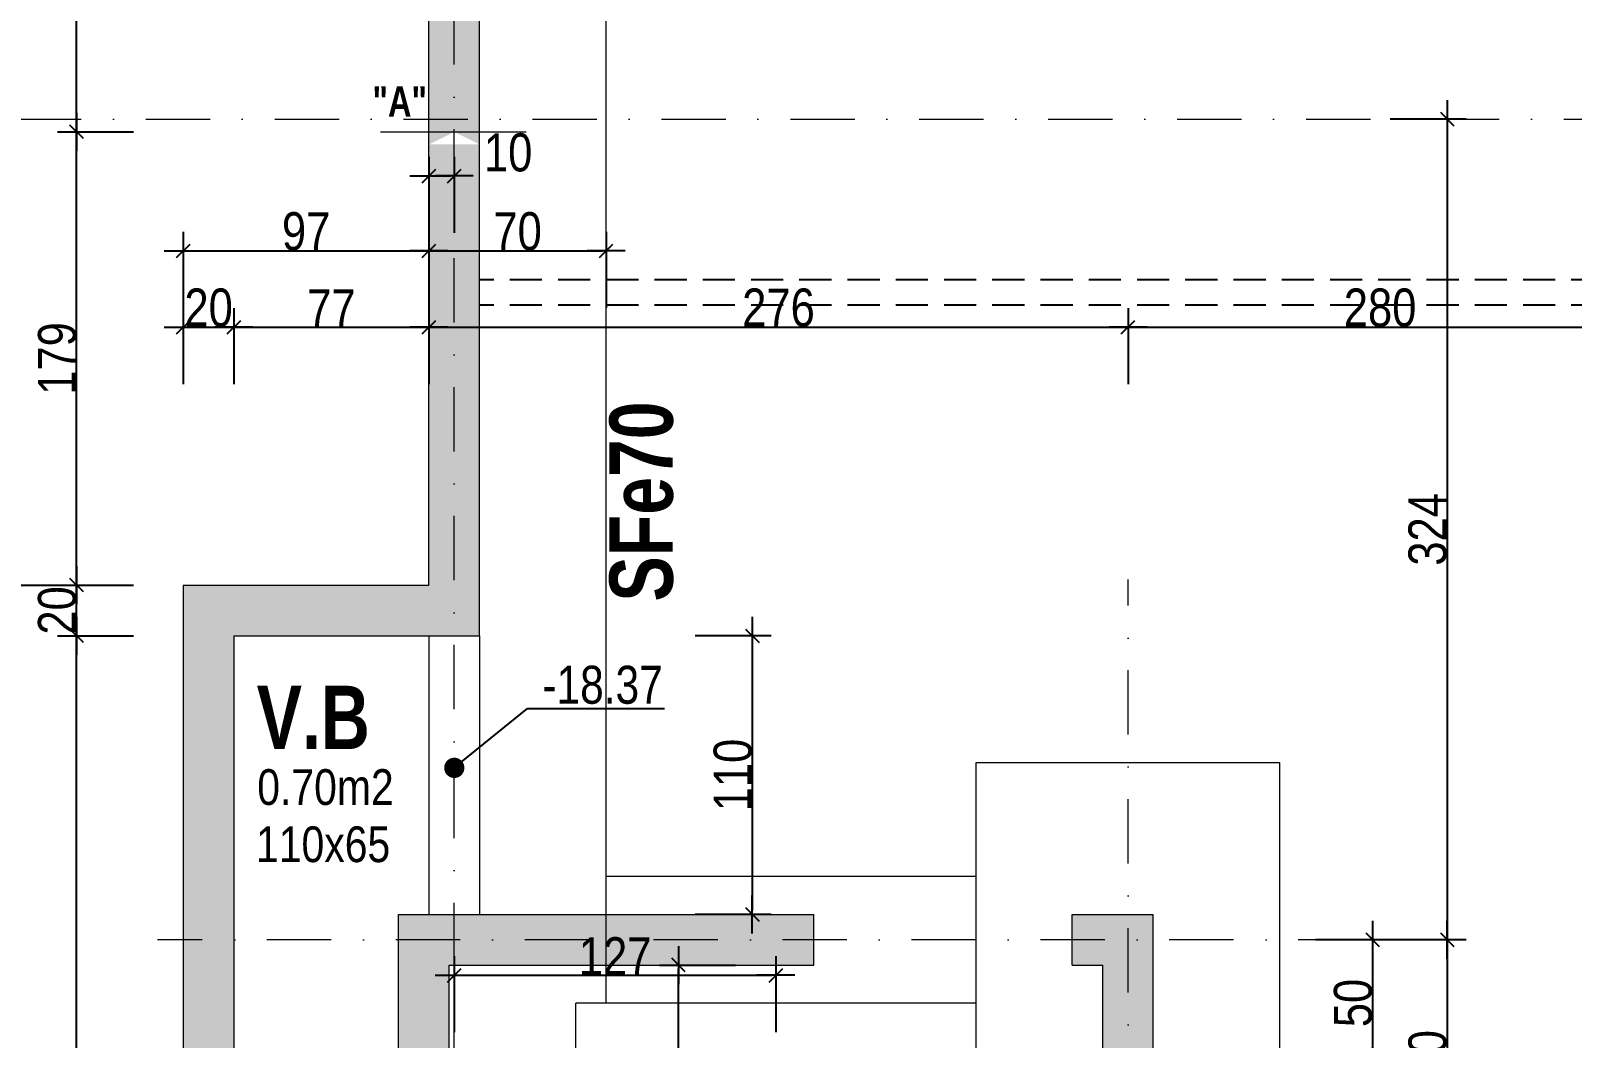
# Model space of a CAD drawing. Header units: centimetres. Extents: x -40 to 58779, y 2083 to 6283.
# Drawn here: x 52252 to 52860, y 3781 to 4178 of the extents above; entities that cross this region are included whole.
import ezdxf
from ezdxf.enums import TextEntityAlignment as Align

# ---------------------------------------------------------------- set-up
doc = ezdxf.new("R2010")
doc.units = ezdxf.units.CM
doc.header["$PDMODE"] = 1
doc.header["$PDSIZE"] = -2
doc.linetypes.add('CACHEX2', pattern=[19.05, 12.7, -6.35])
doc.linetypes.add('TIRETPTX2', pattern=[50.8, 25.4, -12.7, 0, -12.7])
for name, color, linetype in [('01_cote_gen', 4, 'Continuous'), ('01_linteaux', 2, 'Continuous'), ('01_murs_sup', 2, 'CACHEX2'), ('01_poch_murs', 253, 'Continuous'), ('01_texte', 230, 'Continuous'), ('AA_COTES', 2, 'Continuous')]:
    doc.layers.add(name, color=color, linetype=linetype)
for name, color, linetype, lineweight in [('01_murs_coup', 5, 'Continuous', 60), ('01_sem', 42, 'Continuous', 15), ('01_tram_axes', 2, 'TIRETPTX2', 9)]:
    doc.layers.add(name, color=color, linetype=linetype, lineweight=lineweight)
doc.styles.add('Arial Narrow', font='ARIALN.TTF')
doc.styles.add('impact', font='impact.ttf')
doc.styles.add('MATTE_TXT', font='arial.ttf')
doc.styles.add('STYLE2', font='ARIALN.TTF')
doc.dimstyles.new('JB50', dxfattribs={"dimscale": 0.1, "dimtxt": 150, "dimasz": 15, "dimexe": 0.1, "dimexo": 0.1, "dimgap": 0.09, "dimtad": 1, "dimdec": 1, "dimdsep": 46, "dimtxsty": 'STYLE2', "dimblk1": 'BOND_G', "dimblk2": 'BOND_D', "dimsah": 1, "dimcen": 1.5, "dimdle": 0.01, "dimse1": 1, "dimse2": 1, "dimclrd": 4, "dimclre": 2, "dimclrt": 6, "dimazin": 2, "dimtfac": 2.333333, "dimtdec": 1, "dimtix": 1, "dimtmove": 2, "dimatfit": 3, "dimldrblk": 'BOND_G', "dimfxl": 1, "dimtolj": 1, "dimtzin": 0, "dimarcsym": 0})

# ---------------------------------------------------------------- blocks, each defined once
blk = doc.blocks.new('BOND_G')
at = {"layer": 'AA_COTES', "color": 0}
for p, q in [((0, -5), (0, 15)), ((5, 0), (-5, 0)), ((1.77, 1.77), (-1.77, -1.77))]:
    blk.add_line(p, q, dxfattribs=at)
blk = doc.blocks.new('BOND_D')
at = {"layer": 'AA_COTES', "color": 0}
for p, q in [((0, 5), (0, -15)), ((5, 0), (-5, 0)), ((-1.77, -1.77), (1.77, 1.77))]:
    blk.add_line(p, q, dxfattribs=at)
blk = doc.blocks.new('*D1552')
at = {"layer": '01_cote_gen', "color": 4, "lineweight": -2, "transparency": 16777216}
blk.add_line((52410.37, 4091.34), (52477.37, 4091.34), dxfattribs=at)
at = {"layer": 'Defpoints', "color": 0, "lineweight": 0, "transparency": 16777216}
for p in [(52478.87, 4091.34), (52408.87, 4072.01), (52478.87, 4076.13)]:
    blk.add_point(p, dxfattribs=at)
at = {"layer": '01_cote_gen', "color": 4, "lineweight": -2, "transparency": 16777216, "xscale": 1.5, "yscale": 1.5, "zscale": 1.5, "rotation": 180}
blk.add_blockref('BOND_G', (52408.87, 4091.34), dxfattribs=at)
at = {"layer": '01_cote_gen', "color": 4, "lineweight": -2, "transparency": 16777216, "xscale": 1.5, "yscale": 1.5, "zscale": 1.5}
blk.add_blockref('BOND_D', (52478.87, 4091.34), dxfattribs=at)
at = {"layer": '01_cote_gen', "color": 6, "lineweight": 0, "transparency": 16777216, "insert": (52443.87, 4099.01), "char_height": 15, "attachment_point": 5, "style": 'STYLE2'}
blk.add_mtext('\\A1;70', dxfattribs=at)
blk = doc.blocks.new('*D1570')
at = {"layer": '01_cote_gen', "color": 4, "lineweight": -2, "transparency": 16777216}
blk.add_line((52536.53, 3937.89), (52536.53, 3830.89), dxfattribs=at)
at = {"layer": 'Defpoints', "color": 0, "lineweight": 0, "transparency": 16777216}
for p in [(52428.87, 3939.39), (52435.09, 3829.39), (52536.53, 3829.39)]:
    blk.add_point(p, dxfattribs=at)
at = {"layer": '01_cote_gen', "color": 4, "lineweight": -2, "transparency": 16777216, "xscale": 1.5, "yscale": 1.5, "zscale": 1.5}
for name, p, rotation in [('BOND_G', (52536.53, 3939.39), 90), ('BOND_D', (52536.53, 3829.39), 270)]:
    blk.add_blockref(name, p, dxfattribs=dict(at, rotation=rotation))
at = {"layer": '01_cote_gen', "color": 6, "lineweight": 0, "transparency": 16777216, "insert": (52528.86, 3884.39), "char_height": 15, "attachment_point": 5, "rotation": 90, "style": 'STYLE2'}
blk.add_mtext('\\A1;110', dxfattribs=at)
blk = doc.blocks.new('*D1590')
at = {"layer": '01_cote_gen', "color": 4, "lineweight": -2, "transparency": 16777216}
blk.add_line((52410.37, 4061.21), (52683.37, 4061.21), dxfattribs=at)
at = {"layer": 'Defpoints', "color": 0, "lineweight": 0, "transparency": 16777216}
for p in [(52684.87, 4061.21), (52408.87, 4020.91), (52684.87, 4005.63)]:
    blk.add_point(p, dxfattribs=at)
at = {"layer": '01_cote_gen', "color": 4, "lineweight": -2, "transparency": 16777216, "xscale": 1.5, "yscale": 1.5, "zscale": 1.5, "rotation": 180}
blk.add_blockref('BOND_G', (52408.87, 4061.21), dxfattribs=at)
at = {"layer": '01_cote_gen', "color": 4, "lineweight": -2, "transparency": 16777216, "xscale": 1.5, "yscale": 1.5, "zscale": 1.5}
blk.add_blockref('BOND_D', (52684.87, 4061.21), dxfattribs=at)
at = {"layer": '01_cote_gen', "color": 6, "lineweight": 0, "transparency": 16777216, "insert": (52546.87, 4068.88), "char_height": 15, "attachment_point": 5, "style": 'STYLE2'}
blk.add_mtext('\\A1;276', dxfattribs=at)
blk = doc.blocks.new('*D1591')
at = {"layer": '01_cote_gen', "color": 4, "lineweight": -2, "transparency": 16777216}
blk.add_line((52686.37, 4061.21), (52963.37, 4061.21), dxfattribs=at)
at = {"layer": 'Defpoints', "color": 0, "lineweight": 0, "transparency": 16777216}
for p in [(52964.87, 4061.21), (52964.87, 4038.71), (52684.87, 4006.2)]:
    blk.add_point(p, dxfattribs=at)
at = {"layer": '01_cote_gen', "color": 4, "lineweight": -2, "transparency": 16777216, "xscale": 1.5, "yscale": 1.5, "zscale": 1.5, "rotation": 180}
blk.add_blockref('BOND_G', (52684.87, 4061.21), dxfattribs=at)
at = {"layer": '01_cote_gen', "color": 4, "lineweight": -2, "transparency": 16777216, "xscale": 1.5, "yscale": 1.5, "zscale": 1.5}
blk.add_blockref('BOND_D', (52964.87, 4061.21), dxfattribs=at)
at = {"layer": '01_cote_gen', "color": 6, "lineweight": 0, "transparency": 16777216, "insert": (52784.4, 4068.88), "char_height": 15, "attachment_point": 5, "style": 'STYLE2'}
blk.add_mtext('\\A1;280', dxfattribs=at)
blk = doc.blocks.new('*D1612')
at = {"layer": '01_cote_gen', "color": 4, "lineweight": -2, "transparency": 16777216}
blk.add_line((52213.21, 3118.85), (52213.21, 3957.89), dxfattribs=at)
at = {"layer": 'Defpoints', "color": 0, "lineweight": 0, "transparency": 16777216}
for p in [(52213.21, 3959.39), (52281.33, 3959.39), (52262.91, 3117.35)]:
    blk.add_point(p, dxfattribs=at)
at = {"layer": '01_cote_gen', "color": 4, "lineweight": -2, "transparency": 16777216, "xscale": 1.5, "yscale": 1.5, "zscale": 1.5}
for name, p, rotation in [('BOND_D', (52213.21, 3959.39), 90), ('BOND_G', (52213.21, 3117.35), 270)]:
    blk.add_blockref(name, p, dxfattribs=dict(at, rotation=rotation))
at = {"layer": '01_cote_gen', "color": 6, "lineweight": 0, "transparency": 16777216, "insert": (52205.54, 3515.87), "char_height": 15, "attachment_point": 5, "rotation": 90, "style": 'STYLE2'}
blk.add_mtext('\\A1;842', dxfattribs=at)
blk = doc.blocks.new('*D1613')
at = {"layer": '01_cote_gen', "color": 4, "lineweight": -2, "transparency": 16777216}
blk.add_line((52240.41, 3262.89), (52240.41, 3957.89), dxfattribs=at)
at = {"layer": 'Defpoints', "color": 0, "lineweight": 0, "transparency": 16777216}
for p in [(52240.41, 3959.39), (52281.33, 3959.39), (52262.91, 3261.39)]:
    blk.add_point(p, dxfattribs=at)
at = {"layer": '01_cote_gen', "color": 4, "lineweight": -2, "transparency": 16777216, "xscale": 1.5, "yscale": 1.5, "zscale": 1.5}
for name, p, rotation in [('BOND_D', (52240.41, 3959.39), 90), ('BOND_G', (52240.41, 3261.39), 270)]:
    blk.add_blockref(name, p, dxfattribs=dict(at, rotation=rotation))
at = {"layer": '01_cote_gen', "color": 6, "lineweight": 0, "transparency": 16777216, "insert": (52232.74, 3610.39), "char_height": 15, "attachment_point": 5, "rotation": 90, "style": 'STYLE2'}
blk.add_mtext('\\A1;698', dxfattribs=at)
blk = doc.blocks.new('*D1614')
at = {"layer": '01_cote_gen', "color": 4, "lineweight": -2, "transparency": 16777216}
blk.add_line((52313.37, 4091.34), (52407.37, 4091.34), dxfattribs=at)
at = {"layer": 'Defpoints', "color": 0, "lineweight": 0, "transparency": 16777216}
for p in [(52408.87, 4091.34), (52408.87, 4065.44), (52311.87, 4033.52)]:
    blk.add_point(p, dxfattribs=at)
at = {"layer": '01_cote_gen', "color": 4, "lineweight": -2, "transparency": 16777216, "xscale": 1.5, "yscale": 1.5, "zscale": 1.5, "rotation": 180}
blk.add_blockref('BOND_G', (52311.87, 4091.34), dxfattribs=at)
at = {"layer": '01_cote_gen', "color": 4, "lineweight": -2, "transparency": 16777216, "xscale": 1.5, "yscale": 1.5, "zscale": 1.5}
blk.add_blockref('BOND_D', (52408.87, 4091.34), dxfattribs=at)
at = {"layer": '01_cote_gen', "color": 6, "lineweight": 0, "transparency": 16777216, "insert": (52360.37, 4099.01), "char_height": 15, "attachment_point": 5, "style": 'STYLE2'}
blk.add_mtext('\\A1;97', dxfattribs=at)
blk = doc.blocks.new('*D1615')
at = {"layer": '01_cote_gen', "color": 4, "lineweight": -2, "transparency": 16777216}
blk.add_line((52313.37, 4061.21), (52330.37, 4061.21), dxfattribs=at)
at = {"layer": 'Defpoints', "color": 0, "lineweight": 0, "transparency": 16777216}
for p in [(52331.87, 4061.21), (52311.87, 4003.39), (52331.87, 3983.39)]:
    blk.add_point(p, dxfattribs=at)
at = {"layer": '01_cote_gen', "color": 4, "lineweight": -2, "transparency": 16777216, "xscale": 1.5, "yscale": 1.5, "zscale": 1.5, "rotation": 180}
blk.add_blockref('BOND_G', (52311.87, 4061.21), dxfattribs=at)
at = {"layer": '01_cote_gen', "color": 4, "lineweight": -2, "transparency": 16777216, "xscale": 1.5, "yscale": 1.5, "zscale": 1.5}
blk.add_blockref('BOND_D', (52331.87, 4061.21), dxfattribs=at)
at = {"layer": '01_cote_gen', "color": 6, "lineweight": 0, "transparency": 16777216, "insert": (52321.87, 4068.88), "char_height": 15, "attachment_point": 5, "style": 'STYLE2'}
blk.add_mtext('\\A1;20', dxfattribs=at)
blk = doc.blocks.new('*D1616')
at = {"layer": '01_cote_gen', "color": 4, "lineweight": -2, "transparency": 16777216}
blk.add_line((52333.37, 4061.21), (52407.37, 4061.21), dxfattribs=at)
at = {"layer": 'Defpoints', "color": 0, "lineweight": 0, "transparency": 16777216}
for p in [(52408.87, 4061.21), (52408.87, 4053.71), (52331.87, 4047.75)]:
    blk.add_point(p, dxfattribs=at)
at = {"layer": '01_cote_gen', "color": 4, "lineweight": -2, "transparency": 16777216, "xscale": 1.5, "yscale": 1.5, "zscale": 1.5, "rotation": 180}
blk.add_blockref('BOND_G', (52331.87, 4061.21), dxfattribs=at)
at = {"layer": '01_cote_gen', "color": 4, "lineweight": -2, "transparency": 16777216, "xscale": 1.5, "yscale": 1.5, "zscale": 1.5}
blk.add_blockref('BOND_D', (52408.87, 4061.21), dxfattribs=at)
at = {"layer": '01_cote_gen', "color": 6, "lineweight": 0, "transparency": 16777216, "insert": (52370.37, 4068.72), "char_height": 15, "attachment_point": 5, "style": 'STYLE2'}
blk.add_mtext('\\A1;77', dxfattribs=at)
blk = doc.blocks.new('*D1617')
at = {"layer": '01_cote_gen', "color": 4, "lineweight": -2, "transparency": 16777216}
blk.add_line((52410.37, 4120.92), (52417.37, 4120.92), dxfattribs=at)
at = {"layer": 'Defpoints', "color": 0, "lineweight": 0, "transparency": 16777216}
for p in [(52418.87, 4120.92), (52418.87, 4114.73), (52408.87, 4060.34)]:
    blk.add_point(p, dxfattribs=at)
at = {"layer": '01_cote_gen', "color": 4, "lineweight": -2, "transparency": 16777216, "xscale": 1.5, "yscale": 1.5, "zscale": 1.5, "rotation": 180}
blk.add_blockref('BOND_G', (52408.87, 4120.92), dxfattribs=at)
at = {"layer": '01_cote_gen', "color": 4, "lineweight": -2, "transparency": 16777216, "xscale": 1.5, "yscale": 1.5, "zscale": 1.5}
blk.add_blockref('BOND_D', (52418.87, 4120.92), dxfattribs=at)
at = {"layer": '01_cote_gen', "color": 6, "lineweight": 0, "transparency": 16777216, "insert": (52440.13, 4130.13), "char_height": 15, "attachment_point": 5, "style": 'STYLE2'}
blk.add_mtext('\\A1;10', dxfattribs=at)
blk = doc.blocks.new('*D1618')
at = {"layer": '01_cote_gen', "color": 4, "lineweight": -2, "transparency": 16777216}
blk.add_line((52420.37, 3805.33), (52544.37, 3805.33), dxfattribs=at)
at = {"layer": 'Defpoints', "color": 0, "lineweight": 0, "transparency": 16777216}
for p in [(52545.87, 3805.33), (52418.87, 3781.8), (52545.87, 3735.95)]:
    blk.add_point(p, dxfattribs=at)
at = {"layer": '01_cote_gen', "color": 4, "lineweight": -2, "transparency": 16777216, "xscale": 1.5, "yscale": 1.5, "zscale": 1.5, "rotation": 180}
blk.add_blockref('BOND_G', (52418.87, 3805.33), dxfattribs=at)
at = {"layer": '01_cote_gen', "color": 4, "lineweight": -2, "transparency": 16777216, "xscale": 1.5, "yscale": 1.5, "zscale": 1.5}
blk.add_blockref('BOND_D', (52545.87, 3805.33), dxfattribs=at)
at = {"layer": '01_cote_gen', "color": 6, "lineweight": 0, "transparency": 16777216, "insert": (52482.37, 3812.87), "char_height": 15, "attachment_point": 5, "style": 'STYLE2'}
blk.add_mtext('\\A1;127', dxfattribs=at)
blk = doc.blocks.new('*D1662')
at = {"layer": '01_cote_gen', "color": 4, "lineweight": -2, "transparency": 16777216}
blk.add_line((52213.21, 3960.89), (52213.21, 4141.89), dxfattribs=at)
at = {"layer": 'Defpoints', "color": 0, "lineweight": 0, "transparency": 16777216}
for p in [(52213.21, 4143.39), (52262.91, 4143.39), (52262.91, 3959.39)]:
    blk.add_point(p, dxfattribs=at)
at = {"layer": '01_cote_gen', "color": 4, "lineweight": -2, "transparency": 16777216, "xscale": 1.5, "yscale": 1.5, "zscale": 1.5}
for name, p, rotation in [('BOND_D', (52213.21, 4143.39), 90), ('BOND_G', (52213.21, 3959.39), 270)]:
    blk.add_blockref(name, p, dxfattribs=dict(at, rotation=rotation))
at = {"layer": '01_cote_gen', "color": 6, "lineweight": 0, "transparency": 16777216, "insert": (52205.54, 4051.39), "char_height": 15, "attachment_point": 5, "rotation": 90, "style": 'STYLE2'}
blk.add_mtext('\\A1;184', dxfattribs=at)
blk = doc.blocks.new('*D1673')
at = {"layer": '01_cote_gen', "color": 4, "lineweight": -2, "transparency": 16777216}
blk.add_line((52269.75, 3138.85), (52269.75, 3937.89), dxfattribs=at)
at = {"layer": 'Defpoints', "color": 0, "lineweight": 0, "transparency": 16777216}
for p in [(52269.75, 3939.39), (52380.37, 3939.39), (52288.88, 3137.35)]:
    blk.add_point(p, dxfattribs=at)
at = {"layer": '01_cote_gen', "color": 4, "lineweight": -2, "transparency": 16777216, "xscale": 1.5, "yscale": 1.5, "zscale": 1.5}
for name, p, rotation in [('BOND_D', (52269.75, 3939.39), 90), ('BOND_G', (52269.75, 3137.35), 270)]:
    blk.add_blockref(name, p, dxfattribs=dict(at, rotation=rotation))
at = {"layer": '01_cote_gen', "color": 6, "lineweight": 0, "transparency": 16777216, "insert": (52262.09, 3515.87), "char_height": 15, "attachment_point": 5, "rotation": 90, "style": 'STYLE2'}
blk.add_mtext('\\A1;802', dxfattribs=at)
blk = doc.blocks.new('*D1674')
at = {"layer": '01_cote_gen', "color": 4, "lineweight": -2, "transparency": 16777216}
blk.add_line((52269.75, 3940.89), (52269.75, 3957.89), dxfattribs=at)
at = {"layer": 'Defpoints', "color": 0, "lineweight": 0, "transparency": 16777216}
for p in [(52269.75, 3959.39), (52281.33, 3959.39), (52292.25, 3939.39)]:
    blk.add_point(p, dxfattribs=at)
at = {"layer": '01_cote_gen', "color": 4, "lineweight": -2, "transparency": 16777216, "xscale": 1.5, "yscale": 1.5, "zscale": 1.5}
for name, p, rotation in [('BOND_D', (52269.75, 3959.39), 90), ('BOND_G', (52269.75, 3939.39), 270)]:
    blk.add_blockref(name, p, dxfattribs=dict(at, rotation=rotation))
at = {"layer": '01_cote_gen', "color": 6, "lineweight": 0, "transparency": 16777216, "insert": (52262.09, 3949.39), "char_height": 15, "attachment_point": 5, "rotation": 90, "style": 'STYLE2'}
blk.add_mtext('\\A1;20', dxfattribs=at)
blk = doc.blocks.new('*D1677')
at = {"layer": '01_cote_gen', "color": 4, "lineweight": -2, "transparency": 16777216}
blk.add_line((52507.42, 3705.89), (52507.42, 3807.89), dxfattribs=at)
at = {"layer": 'Defpoints', "color": 0, "lineweight": 0, "transparency": 16777216}
for p in [(52507.42, 3809.39), (52536.87, 3809.39), (52536.87, 3704.39)]:
    blk.add_point(p, dxfattribs=at)
at = {"layer": '01_cote_gen', "color": 4, "lineweight": -2, "transparency": 16777216, "xscale": 1.5, "yscale": 1.5, "zscale": 1.5}
for name, p, rotation in [('BOND_D', (52507.42, 3809.39), 90), ('BOND_G', (52507.42, 3704.39), 270)]:
    blk.add_blockref(name, p, dxfattribs=dict(at, rotation=rotation))
at = {"layer": '01_cote_gen', "color": 6, "lineweight": 0, "transparency": 16777216, "insert": (52499.75, 3742.2), "char_height": 15, "attachment_point": 5, "rotation": 90, "style": 'STYLE2'}
blk.add_mtext('\\A1;105', dxfattribs=at)
blk = doc.blocks.new('*D1680')
at = {"layer": '01_cote_gen', "color": 4, "lineweight": -2, "transparency": 16777216}
blk.add_line((-22.5, 3720.86), (-22.5, 4438.89), dxfattribs=at)
at = {"layer": 'Defpoints', "color": 0, "lineweight": 0, "transparency": 16777216}
for p in [(-22.5, 4440.39), (0, 4440.39), (52858.64, 3719.36)]:
    blk.add_point(p, dxfattribs=at)
at = {"layer": '01_cote_gen', "color": 4, "lineweight": -2, "transparency": 16777216, "xscale": 1.5, "yscale": 1.5, "zscale": 1.5}
for name, p, rotation in [('BOND_D', (-22.5, 4440.39), 90), ('BOND_G', (-22.5, 3719.36), 270)]:
    blk.add_blockref(name, p, dxfattribs=dict(at, rotation=rotation))
at = {"layer": '01_cote_gen', "color": 6, "lineweight": 0, "transparency": 16777216, "insert": (-30.04, 4079.87), "char_height": 15, "attachment_point": 5, "rotation": 90, "style": 'STYLE2'}
blk.add_mtext('\\A1;721', dxfattribs=at)
blk = doc.blocks.new('*D1683')
at = {"layer": '01_cote_gen', "color": 4, "lineweight": -2, "transparency": 16777216}
blk.add_line((52810.86, 3817.89), (52810.86, 3720.86), dxfattribs=at)
at = {"layer": 'Defpoints', "color": 0, "lineweight": 0, "transparency": 16777216}
for p in [(52777.46, 3819.39), (52810.86, 3719.36), (52828.64, 3719.36)]:
    blk.add_point(p, dxfattribs=at)
at = {"layer": '01_cote_gen', "color": 4, "lineweight": -2, "transparency": 16777216, "xscale": 1.5, "yscale": 1.5, "zscale": 1.5}
for name, p, rotation in [('BOND_G', (52810.86, 3819.39), 90), ('BOND_D', (52810.86, 3719.36), 270)]:
    blk.add_blockref(name, p, dxfattribs=dict(at, rotation=rotation))
at = {"layer": '01_cote_gen', "color": 6, "lineweight": 0, "transparency": 16777216, "insert": (52803.2, 3769.37), "char_height": 15, "attachment_point": 5, "rotation": 90, "style": 'STYLE2'}
blk.add_mtext('\\A1;100', dxfattribs=at)
blk = doc.blocks.new('*D1684')
at = {"layer": '01_cote_gen', "color": 4, "lineweight": -2, "transparency": 16777216}
blk.add_line((52781.43, 3817.89), (52781.43, 3770.89), dxfattribs=at)
at = {"layer": 'Defpoints', "color": 0, "lineweight": 0, "transparency": 16777216}
for p in [(52770.83, 3819.39), (52761.8, 3769.39), (52781.43, 3769.39)]:
    blk.add_point(p, dxfattribs=at)
at = {"layer": '01_cote_gen', "color": 4, "lineweight": -2, "transparency": 16777216, "xscale": 1.5, "yscale": 1.5, "zscale": 1.5}
for name, p, rotation in [('BOND_G', (52781.43, 3819.39), 90), ('BOND_D', (52781.43, 3769.39), 270)]:
    blk.add_blockref(name, p, dxfattribs=dict(at, rotation=rotation))
at = {"layer": '01_cote_gen', "color": 6, "lineweight": 0, "transparency": 16777216, "insert": (52773.76, 3794.39), "char_height": 15, "attachment_point": 5, "rotation": 90, "style": 'STYLE2'}
blk.add_mtext('\\A1;50', dxfattribs=at)
blk = doc.blocks.new('*D1687')
at = {"layer": '01_cote_gen', "color": 4, "lineweight": -2, "transparency": 16777216}
blk.add_line((52810.86, 4141.89), (52810.86, 3820.89), dxfattribs=at)
at = {"layer": 'Defpoints', "color": 0, "lineweight": 0, "transparency": 16777216}
for p in [(52792.71, 4143.39), (52792.71, 3819.39), (52810.86, 3819.39)]:
    blk.add_point(p, dxfattribs=at)
at = {"layer": '01_cote_gen', "color": 4, "lineweight": -2, "transparency": 16777216, "xscale": 1.5, "yscale": 1.5, "zscale": 1.5}
for name, p, rotation in [('BOND_G', (52810.86, 4143.39), 90), ('BOND_D', (52810.86, 3819.39), 270)]:
    blk.add_blockref(name, p, dxfattribs=dict(at, rotation=rotation))
at = {"layer": '01_cote_gen', "color": 6, "lineweight": 0, "transparency": 16777216, "insert": (52803.2, 3981.39), "char_height": 15, "attachment_point": 5, "rotation": 90, "style": 'STYLE2'}
blk.add_mtext('\\A1;324', dxfattribs=at)
blk = doc.blocks.new('*D2102')
at = {"layer": '01_cote_gen', "color": 4, "lineweight": -2, "ltscale": 0.2, "transparency": 16777216}
blk.add_line((52269.75, 3960.89), (52269.75, 4136.85), dxfattribs=at)
at = {"layer": 'Defpoints', "color": 0, "lineweight": 0, "ltscale": 0.2, "transparency": 16777216}
for p in [(52269.75, 4138.35), (52389.76, 4138.35), (52292.25, 3959.39)]:
    blk.add_point(p, dxfattribs=at)
at = {"layer": '01_cote_gen', "color": 4, "lineweight": -2, "ltscale": 0.2, "transparency": 16777216, "xscale": 1.5, "yscale": 1.5, "zscale": 1.5}
for name, p, rotation in [('BOND_D', (52269.75, 4138.35), 90), ('BOND_G', (52269.75, 3959.39), 270)]:
    blk.add_blockref(name, p, dxfattribs=dict(at, rotation=rotation))
at = {"layer": '01_cote_gen', "color": 6, "lineweight": 0, "ltscale": 0.2, "transparency": 16777216, "insert": (52262.09, 4048.87), "char_height": 15, "attachment_point": 5, "rotation": 90, "style": 'STYLE2'}
blk.add_mtext('\\A1;179', dxfattribs=at)
blk = doc.blocks.new('*D2103')
at = {"layer": '01_cote_gen', "color": 4, "lineweight": -2, "ltscale": 0.2, "transparency": 16777216}
blk.add_line((52269.75, 4139.85), (52269.75, 4536.85), dxfattribs=at)
at = {"layer": 'Defpoints', "color": 0, "lineweight": 0, "ltscale": 0.2, "transparency": 16777216}
for p in [(52269.75, 4538.35), (52389.76, 4538.35), (52292.25, 4138.35)]:
    blk.add_point(p, dxfattribs=at)
at = {"layer": '01_cote_gen', "color": 4, "lineweight": -2, "ltscale": 0.2, "transparency": 16777216, "xscale": 1.5, "yscale": 1.5, "zscale": 1.5}
for name, p, rotation in [('BOND_D', (52269.75, 4538.35), 90), ('BOND_G', (52269.75, 4138.35), 270)]:
    blk.add_blockref(name, p, dxfattribs=dict(at, rotation=rotation))
at = {"layer": '01_cote_gen', "color": 6, "lineweight": 0, "ltscale": 0.2, "transparency": 16777216, "insert": (52262.09, 4338.35), "char_height": 15, "attachment_point": 5, "rotation": 90, "style": 'STYLE2'}
blk.add_mtext('\\A1;400', dxfattribs=at)
blk = doc.blocks.new('*D2108')
at = {"layer": '01_cote_gen', "color": 4, "lineweight": -2, "ltscale": 0.2, "transparency": 16777216}
blk.add_line((52183.5, 3739.85), (52183.5, 3957.89), dxfattribs=at)
at = {"layer": 'Defpoints', "color": 0, "lineweight": 0, "ltscale": 0.2, "transparency": 16777216}
for p in [(52183.5, 3959.39), (52311.87, 3959.39), (52350.26, 3738.35)]:
    blk.add_point(p, dxfattribs=at)
at = {"layer": '01_cote_gen', "color": 4, "lineweight": -2, "ltscale": 0.2, "transparency": 16777216, "xscale": 1.5, "yscale": 1.5, "zscale": 1.5}
for name, p, rotation in [('BOND_D', (52183.5, 3959.39), 90), ('BOND_G', (52183.5, 3738.35), 270)]:
    blk.add_blockref(name, p, dxfattribs=dict(at, rotation=rotation))
at = {"layer": '01_cote_gen', "color": 6, "lineweight": 0, "ltscale": 0.2, "transparency": 16777216, "insert": (52175.96, 3848.87), "char_height": 15, "attachment_point": 5, "rotation": 90, "style": 'STYLE2'}
blk.add_mtext('\\A1;221', dxfattribs=at)

msp = doc.modelspace()

# ---------------------------------------------------------------- hatches: boundary and pattern name
at = {"layer": '01_poch_murs', "lineweight": 0}
h = msp.add_hatch(color=256, dxfattribs=at)
h.dxf.hatch_style = 1
h.paths.add_polyline_path([(55152.87, 4909.39), (52408.87, 4909.39), (52408.87, 4043.25), (52428.87, 4043.25), (52428.87, 4884.39), (52954.87, 4884.39), (52954.87, 4460.39), (52974.87, 4460.39), (52974.87, 4884.39), (53488.87, 4884.39), (53488.87, 4460.39), (53508.87, 4460.39), (53508.87, 4884.39), (53768.87, 4884.39), (53768.87, 4460.39), (53788.87, 4460.39), (53788.87, 4884.39), (54377.88, 4884.39), (54377.88, 4460.39), (54402.88, 4460.39), (54402.88, 4884.39), (55132.87, 4884.39), (55132.87, 4460.39), (55152.87, 4460.39)])
h = msp.add_hatch(color=256, dxfattribs=at)
h.dxf.hatch_style = 1
h.paths.add_polyline_path([(53793.87, 3699.33), (53768.87, 3699.33), (53768.87, 3276.39), (53508.87, 3276.39), (53508.87, 3699.33), (53488.87, 3699.33), (53488.87, 3276.39), (52974.87, 3276.39), (52974.87, 3699.36), (52954.87, 3699.36), (52954.87, 3276.39), (52694.87, 3276.39), (52694.87, 3829.39), (52662.87, 3829.39), (52662.87, 3809.39), (52674.87, 3809.39), (52674.87, 3276.39), (52416.87, 3276.39), (52416.87, 3809.39), (52560.87, 3809.39), (52560.87, 3829.39), (52396.87, 3829.39), (52396.87, 3137.35), (52331.87, 3137.35), (52331.87, 3939.39), (52428.87, 3939.39), (52428.87, 4043.25), (52408.87, 4043.25), (52408.87, 3959.39), (52311.87, 3959.39), (52311.87, 3117.35), (52416.87, 3117.35), (52416.87, 3251.39), (53061.38, 3251.39), (53061.38, 3181.39), (53768.87, 3181.39), (53768.87, 2800.26), (53793.87, 2800.26), (53793.87, 2927.39), (53808.42, 2927.39), (53808.42, 2947.39), (53793.87, 2947.39), (53793.87, 3201.39), (53081.38, 3201.39), (53081.38, 3251.39), (53793.87, 3251.39)])

# ---------------------------------------------------------------- linework, layer by layer
at = {"layer": '01_linteaux', "lineweight": 0}
for p, q in [((52408.87, 3939.39), (52408.87, 3829.39)), ((52428.87, 3939.39), (52428.87, 3829.39))]:
    msp.add_line(p, q, dxfattribs=at)
at = {"layer": '01_murs_coup', "lineweight": 18}
for p, q in [((52408.87, 3959.39), (52408.87, 4909.39)), ((52428.87, 3939.39), (52428.87, 4884.39)), ((52311.87, 3959.39), (52311.87, 3117.35)), ((52311.87, 3959.39), (52408.87, 3959.39)), ((52331.87, 3939.39), (52331.87, 3137.35)), ((52331.87, 3939.39), (52428.87, 3939.39)), ((52396.87, 3829.39), (52560.87, 3829.39)), ((52396.87, 3137.35), (52396.87, 3829.39)), ((52662.87, 3829.39), (52694.87, 3829.39)), ((52416.87, 3809.39), (52560.87, 3809.39)), ((52662.87, 3809.39), (52674.87, 3809.39)), ((52674.87, 3276.39), (52674.87, 3809.39))]:
    msp.add_line(p, q, dxfattribs=at)
at = {"layer": '01_murs_coup', "lineweight": 5}
for p, q in [((52396.87, 3829.39), (52560.87, 3829.39)), ((52560.87, 3809.39), (52560.87, 3829.39)), ((52662.87, 3829.39), (52694.87, 3829.39)), ((52662.87, 3809.39), (52662.87, 3829.39)), ((52694.87, 3276.39), (52694.87, 3829.39)), ((52416.87, 3276.39), (52416.87, 3809.39)), ((52416.87, 3809.39), (52560.87, 3809.39)), ((52662.87, 3809.39), (52674.87, 3809.39)), ((52674.87, 3276.39), (52674.87, 3809.39))]:
    msp.add_line(p, q, dxfattribs=at)
at = {"layer": '01_murs_sup'}
for p, q in [((56777.83, 4079.87), (52428.87, 4079.87)), ((56777.83, 4069.87), (52428.87, 4069.87))]:
    msp.add_line(p, q, dxfattribs=at)
at = {"layer": '01_sem', "lineweight": 5}
for p, q in [((52478.87, 3794.39), (52478.87, 4839.39)), ((52389.76, 4138.35), (52447.26, 4138.35))]:
    msp.add_line(p, q, dxfattribs=at)
at = {"layer": '01_sem', "lineweight": 0}
for p, q in [((52624.87, 3889.39), (52744.87, 3889.39)), ((52624.87, 3649.39), (52624.87, 3889.39)), ((52744.87, 3649.39), (52744.87, 3889.39))]:
    msp.add_line(p, q, dxfattribs=at)
at = {"layer": '01_sem', "ltscale": 2}
for p, q in [((52624.87, 3844.39), (52478.87, 3844.39)), ((52624.87, 3794.39), (52466.87, 3794.39)), ((52466.87, 3321.39), (52466.87, 3794.39))]:
    msp.add_line(p, q, dxfattribs=at)
at = {"layer": '01_sem', "lineweight": 5}
msp.add_solid([(52408.87, 4133.35), (52428.87, 4133.35), (52428.87, 4143.35), (52408.87, 4143.35)], dxfattribs=at)
at = {"layer": '01_texte'}
for p, q in [((52418.87, 3887.23), (52447.74, 3910.71)), ((52447.74, 3910.71), (52501.88, 3910.71))]:
    msp.add_line(p, q, dxfattribs=at)
at = {"layer": '01_texte', "const_width": 4}
msp.add_lwpolyline([(52416.87, 3887.23, 1), (52420.87, 3887.23, 1)], format="xyb", close=True, dxfattribs=at)
at = {"layer": '01_tram_axes'}
for p, q in [((52418.87, 2230.67), (52418.87, 5716.04)), ((49904.77, 4143.39), (57545.8, 4143.39)), ((52684.87, 3136.9), (52684.87, 3961.63)), ((52777.46, 3819.39), (52301.71, 3819.39))]:
    msp.add_line(p, q, dxfattribs=at)

# ---------------------------------------------------------------- texts
at = {"layer": '01_texte', "style": 'impact'}
msp.add_text('"A"', height=12, dxfattribs=at).set_placement((52386.57, 4144.31))
msp.add_text('SFe70', height=25, rotation=90, dxfattribs=at).set_placement((52512.64, 4031.9), align=Align.BOTTOM_RIGHT)
at = {"layer": '01_texte', "style": 'MATTE_TXT', "width": 0.8}
msp.add_text('-18.37', height=15, dxfattribs=at).set_placement((52453.64, 3908.05), align=Align.BOTTOM_LEFT)
at = {"layer": '01_texte', "style": 'impact'}
msp.add_text('V.B', height=25, dxfattribs=at).set_placement((52385.54, 3887.14), align=Align.BOTTOM_RIGHT)
at = {"layer": '01_texte', "style": 'Arial Narrow'}
for s, p in [('0.70m2', (52341.07, 3872.6)), ('110x65', (52340.59, 3850.02))]:
    msp.add_text(s, height=14.097, rotation=0, dxfattribs=at).set_placement(p)

# ---------------------------------------------------------------- dimensions: what is measured, and where the dimension line sits
at = {"layer": '01_cote_gen', "lineweight": 0, "ltscale": 0.2}
for base, p1, p2, picture, middle in [((52269.75, 4538.35), (52292.25, 4138.35), (52389.76, 4538.35), '*D2103', (52262.09, 4338.35)), ((52269.75, 4138.35), (52292.25, 3959.39), (52389.76, 4138.35), '*D2102', (52262.09, 4048.87)), ((52183.5, 3959.39), (52350.26, 3738.35), (52311.87, 3959.39), '*D2108', (52175.96, 3848.87))]:
    dim = msp.add_linear_dim(base=base, p1=p1, p2=p2, angle=90, dimstyle='JB50', dxfattribs=at)
    dim.commit()
    dim.dimension.update_dxf_attribs({"geometry": picture, "text_midpoint": middle})
at = {"layer": '01_cote_gen', "lineweight": 0}
for base, p1, p2, picture, middle in [((-22.5, 4440.39), (52858.64, 3719.36), (0, 4440.39), '*D1680', (-30.04, 4079.87)), ((52213.21, 4143.39), (52262.91, 3959.39), (52262.91, 4143.39), '*D1662', (52205.54, 4051.39)), ((52810.86, 3819.39), (52792.71, 4143.39), (52792.71, 3819.39), '*D1687', (52803.2, 3981.39)), ((52240.41, 3959.39), (52262.91, 3261.39), (52281.33, 3959.39), '*D1613', (52232.74, 3610.39)), ((52269.75, 3959.39), (52292.25, 3939.39), (52281.33, 3959.39), '*D1674', (52262.09, 3949.39)), ((52536.53, 3829.39), (52428.87, 3939.39), (52435.09, 3829.39), '*D1570', (52528.86, 3884.39)), ((52781.43, 3769.39), (52770.83, 3819.39), (52761.8, 3769.39), '*D1684', (52773.76, 3794.39)), ((52810.86, 3719.36), (52777.46, 3819.39), (52828.64, 3719.36), '*D1683', (52803.2, 3769.37))]:
    dim = msp.add_linear_dim(base=base, p1=p1, p2=p2, angle=90, dimstyle='JB50', dxfattribs=at)
    dim.commit()
    dim.dimension.update_dxf_attribs({"geometry": picture, "text_midpoint": middle})
for base, p1, p2, picture, middle in [((52418.87, 4120.92), (52408.87, 4060.34), (52418.87, 4114.73), '*D1617', (52440.13, 4130.13)), ((52964.87, 4061.21), (52684.87, 4006.2), (52964.87, 4038.71), '*D1591', (52784.4, 4068.88))]:
    dim = msp.add_linear_dim(base=base, p1=p1, p2=p2, dimstyle='JB50', dxfattribs=at)
    dim.commit()
    dim.dimension.update_dxf_attribs({"geometry": picture, "text_midpoint": middle, "dimtype": 160})
for base, p1, p2, picture, middle in [((52408.87, 4091.34), (52311.87, 4033.52), (52408.87, 4065.44), '*D1614', (52360.37, 4099.01)), ((52478.87, 4091.34), (52408.87, 4072.01), (52478.87, 4076.13), '*D1552', (52443.87, 4099.01)), ((52331.87, 4061.21), (52311.87, 4003.39), (52331.87, 3983.39), '*D1615', (52321.87, 4068.88)), ((52408.87, 4061.21), (52331.87, 4047.75), (52408.87, 4053.71), '*D1616', (52370.37, 4068.72)), ((52684.87, 4061.21), (52408.87, 4020.91), (52684.87, 4005.63), '*D1590', (52546.87, 4068.88)), ((52545.87, 3805.33), (52418.87, 3781.8), (52545.87, 3735.95), '*D1618', (52482.37, 3812.87))]:
    dim = msp.add_linear_dim(base=base, p1=p1, p2=p2, dimstyle='JB50', dxfattribs=at)
    dim.commit()
    dim.dimension.update_dxf_attribs({"geometry": picture, "text_midpoint": middle})
for base, p1, p2, picture, middle in [((52213.21, 3959.39), (52262.91, 3117.35), (52281.33, 3959.39), '*D1612', (52205.54, 3515.87)), ((52269.75, 3939.39), (52288.88, 3137.35), (52380.37, 3939.39), '*D1673', (52262.09, 3515.87)), ((52507.42, 3809.39), (52536.87, 3704.39), (52536.87, 3809.39), '*D1677', (52499.75, 3742.2))]:
    dim = msp.add_linear_dim(base=base, p1=p1, p2=p2, angle=90, dimstyle='JB50', dxfattribs=at)
    dim.commit()
    dim.dimension.update_dxf_attribs({"geometry": picture, "text_midpoint": middle, "dimtype": 160})

doc.saveas('drawing.dxf')
